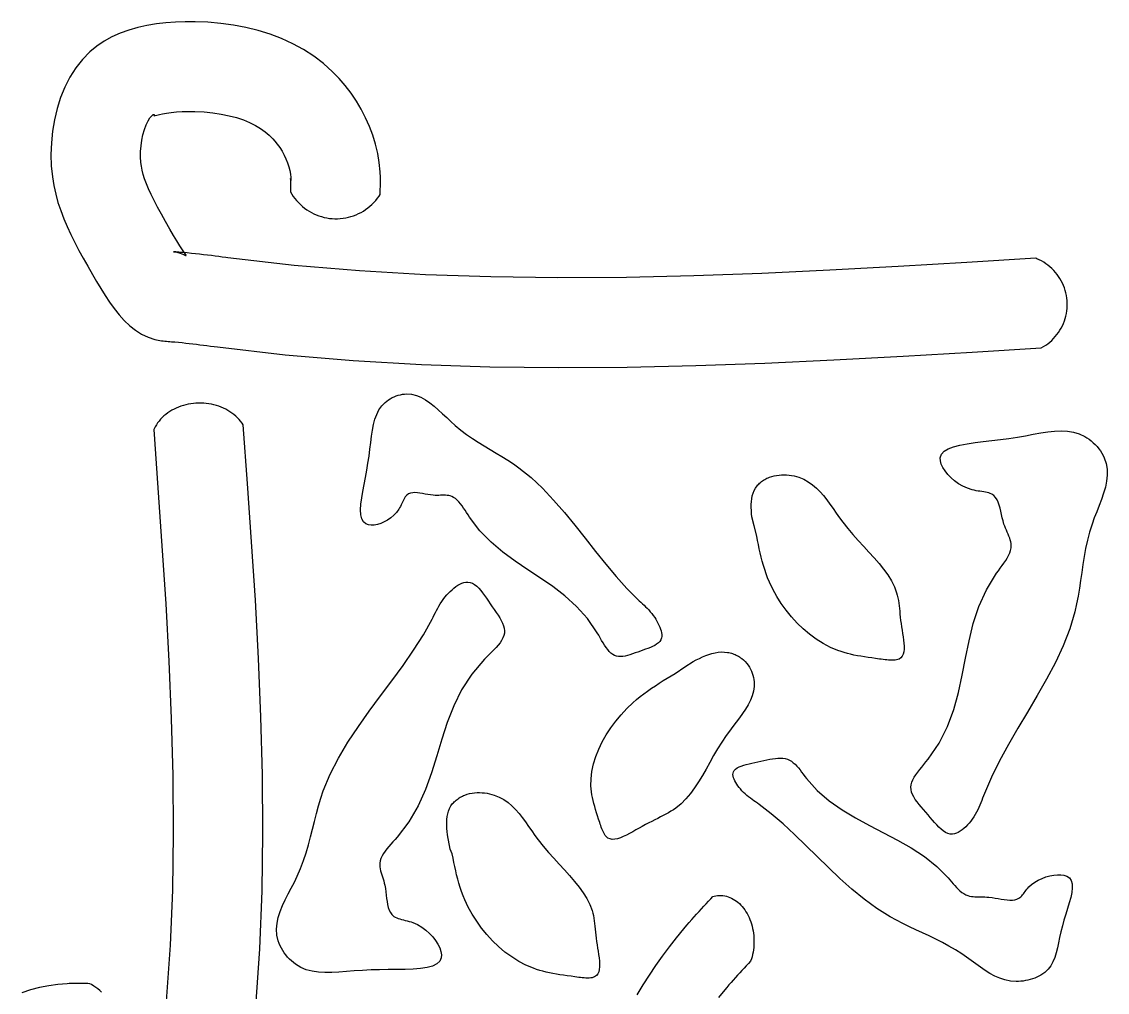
# Model space of a CAD drawing. Extents: x -2.65 to 2.61, y -1.31 to 1.34.
# Drawn here: x -1.645 to -1.04, y 0.796 to 1.336 of the extents above; entities that cross this region are included whole.
import ezdxf

# ---------------------------------------------------------------- set-up
doc = ezdxf.new("R2010")
doc.units = 0
doc.layers.add('2', color=7, linetype='CONTINUOUS')

msp = doc.modelspace()

# ---------------------------------------------------------------- linework, layer by layer
at = {"layer": '2', "color": 7, "linetype": 'CONTINUOUS', "flags": 128}
for points in [[(-1.445135, 1.240099), (-1.445104, 1.241144), (-1.445074, 1.242189), (-1.445047, 1.243234), (-1.445024, 1.244279), (-1.445006, 1.245324), (-1.444995, 1.246369), (-1.444991, 1.247415), (-1.444996, 1.24846), (-1.445012, 1.249506), (-1.44504, 1.250551), (-1.44508, 1.251597), (-1.445135, 1.252643), (-1.445629, 1.257789), (-1.446485, 1.262918), (-1.447688, 1.268007), (-1.449223, 1.273035), (-1.451075, 1.277979), (-1.453228, 1.282817), (-1.455668, 1.287528), (-1.458377, 1.292089), (-1.461343, 1.296478), (-1.464548, 1.300674), (-1.467978, 1.304653), (-1.471617, 1.308394), (-1.476724, 1.312947), (-1.482145, 1.317056), (-1.487856, 1.320734), (-1.493833, 1.323991), (-1.500051, 1.326839), (-1.506486, 1.329289), (-1.513113, 1.331353), (-1.519908, 1.333042), (-1.526846, 1.334366), (-1.533903, 1.335339), (-1.541054, 1.335969), (-1.548275, 1.33627), (-1.553693, 1.336282), (-1.559107, 1.336099), (-1.56449, 1.335702), (-1.569812, 1.335074), (-1.575046, 1.334196), (-1.580163, 1.33305), (-1.585135, 1.331618), (-1.589933, 1.329883), (-1.594528, 1.327826), (-1.598892, 1.325429), (-1.602997, 1.322675), (-1.606814, 1.319545), (-1.610967, 1.315301), (-1.614671, 1.31056), (-1.61793, 1.305384), (-1.620746, 1.299839), (-1.623123, 1.293988), (-1.625064, 1.287895), (-1.626571, 1.281624), (-1.627649, 1.27524), (-1.628299, 1.268808), (-1.628526, 1.26239), (-1.628332, 1.256051), (-1.627721, 1.249856), (-1.626927, 1.244993), (-1.62588, 1.240248), (-1.624599, 1.235603), (-1.6231, 1.231043), (-1.621402, 1.226549), (-1.619522, 1.222104), (-1.617479, 1.21769), (-1.615289, 1.213292), (-1.61297, 1.20889), (-1.610541, 1.204469), (-1.608018, 1.200011), (-1.60542, 1.195498), (-1.603146, 1.191591), (-1.600813, 1.18768), (-1.598404, 1.183816), (-1.595904, 1.180047), (-1.593294, 1.176423), (-1.590559, 1.172994), (-1.587681, 1.169808), (-1.584645, 1.166915), (-1.581432, 1.164365), (-1.578028, 1.162206), (-1.574415, 1.160488), (-1.570575, 1.15926), (-1.569685, 1.159057), (-1.568784, 1.158878), (-1.567873, 1.158722), (-1.566953, 1.158584), (-1.566026, 1.158463), (-1.565092, 1.158356), (-1.564154, 1.158261), (-1.563211, 1.158175), (-1.562266, 1.158095), (-1.561319, 1.158018), (-1.560372, 1.157943), (-1.559425, 1.157866), (-1.557421, 1.157691), (-1.555425, 1.1575), (-1.553436, 1.157294), (-1.551454, 1.157075), (-1.549477, 1.156845), (-1.547504, 1.156606), (-1.545536, 1.15636), (-1.543571, 1.156107), (-1.541609, 1.155852), (-1.539649, 1.155594), (-1.53769, 1.155335), (-1.535731, 1.155078), (-1.497988, 1.150758), (-1.460116, 1.147553), (-1.422127, 1.145362), (-1.384033, 1.144085), (-1.345845, 1.143619), (-1.307575, 1.143863), (-1.269234, 1.144715), (-1.230835, 1.146075), (-1.192389, 1.147841), (-1.153908, 1.14991), (-1.115404, 1.152183), (-1.076888, 1.154557), (-1.075637, 1.155276), (-1.074426, 1.15606), (-1.073257, 1.156905), (-1.072134, 1.157811), (-1.071061, 1.158774), (-1.070039, 1.159793), (-1.069071, 1.160863), (-1.068161, 1.161982), (-1.067311, 1.163148), (-1.066523, 1.164356), (-1.0658, 1.165604), (-1.065142, 1.166888), (-1.064553, 1.168205), (-1.064034, 1.169551), (-1.063585, 1.170922), (-1.063209, 1.172314), (-1.062907, 1.173725), (-1.062678, 1.175149), (-1.062525, 1.176584), (-1.062447, 1.178024), (-1.062444, 1.179467), (-1.062517, 1.180907), (-1.062665, 1.182342), (-1.062888, 1.183768), (-1.063185, 1.185179), (-1.063556, 1.186573), (-1.063999, 1.187946), (-1.064513, 1.189294), (-1.065098, 1.190613), (-1.06575, 1.191899), (-1.066469, 1.19315), (-1.067253, 1.194361), (-1.068098, 1.19553), (-1.069004, 1.196653), (-1.069967, 1.197727), (-1.070985, 1.198749), (-1.072056, 1.199716), (-1.073175, 1.200626), (-1.07434, 1.201476), (-1.075549, 1.202264), (-1.076797, 1.202988), (-1.078081, 1.203645), (-1.079398, 1.204234), (-1.079964, 1.204463), (-1.11835, 1.202096), (-1.156594, 1.199838), (-1.194683, 1.197788), (-1.232605, 1.196044), (-1.270346, 1.194703), (-1.307893, 1.193862), (-1.346163, 1.193618), (-1.383423, 1.194081), (-1.41985, 1.195314), (-1.456568, 1.197431), (-1.493035, 1.200517), (-1.530044, 1.204754), (-1.531191, 1.204911), (-1.533114, 1.205165), (-1.535085, 1.205424), (-1.537105, 1.205687), (-1.539174, 1.205953), (-1.541292, 1.206219), (-1.543461, 1.206482), (-1.545681, 1.20674), (-1.547952, 1.206992), (-1.550274, 1.207233), (-1.552648, 1.207463), (-1.555074, 1.207676), (-1.556331, 1.207779), (-1.557357, 1.207861), (-1.558242, 1.207932), (-1.558986, 1.207996), (-1.559586, 1.208052), (-1.560039, 1.2081), (-1.560341, 1.208139), (-1.559971, 1.208104), (-1.559467, 1.20801), (-1.559185, 1.208112), (-1.556558, 1.207361), (-1.554655, 1.20659), (-1.553552, 1.206072), (-1.553192, 1.206009), (-1.553454, 1.206508), (-1.554205, 1.207601), (-1.55533, 1.209267), (-1.556743, 1.211462), (-1.55838, 1.214128), (-1.560207, 1.217208), (-1.562206, 1.220648), (-1.564686, 1.224957), (-1.567024, 1.229092), (-1.56915, 1.232969), (-1.571051, 1.236596), (-1.572719, 1.239975), (-1.574151, 1.243114), (-1.57535, 1.246023), (-1.576327, 1.248715), (-1.577097, 1.251212), (-1.577681, 1.253547), (-1.5781, 1.255761), (-1.578374, 1.257912), (-1.578574, 1.260963), (-1.57855, 1.263919), (-1.578331, 1.267042), (-1.577903, 1.270209), (-1.577269, 1.273302), (-1.576449, 1.276206), (-1.575481, 1.278813), (-1.574422, 1.281021), (-1.573349, 1.282744), (-1.57236, 1.283919), (-1.571566, 1.284519), (-1.571081, 1.284571), (-1.571291, 1.284013), (-1.571032, 1.283911), (-1.57046, 1.284), (-1.569504, 1.284247), (-1.568129, 1.284599), (-1.566329, 1.285002), (-1.564121, 1.285404), (-1.561539, 1.285763), (-1.558626, 1.286047), (-1.55543, 1.286234), (-1.552001, 1.286311), (-1.548389, 1.28627), (-1.543134, 1.286013), (-1.538296, 1.285532), (-1.533669, 1.284834), (-1.529285, 1.283929), (-1.525172, 1.282829), (-1.521353, 1.281551), (-1.517845, 1.280112), (-1.514655, 1.278532), (-1.511782, 1.27683), (-1.509214, 1.275017), (-1.506927, 1.2731), (-1.504888, 1.271071), (-1.503818, 1.26979), (-1.502421, 1.26803), (-1.501074, 1.266124), (-1.499809, 1.2641), (-1.498653, 1.261989), (-1.49763, 1.259827), (-1.496756, 1.25765), (-1.496047, 1.255496), (-1.495508, 1.253404), (-1.495143, 1.251412), (-1.494946, 1.249557), (-1.494907, 1.247869), (-1.495012, 1.248979), (-1.495002, 1.248615), (-1.494995, 1.24819), (-1.494991, 1.247703), (-1.49499, 1.247155), (-1.494994, 1.246546), (-1.495003, 1.245874), (-1.495017, 1.24514), (-1.495035, 1.244344), (-1.495058, 1.243485), (-1.495084, 1.242564), (-1.495113, 1.241582), (-1.494351, 1.24027), (-1.493522, 1.239), (-1.492627, 1.237776), (-1.491669, 1.2366), (-1.490651, 1.235475), (-1.489576, 1.234405), (-1.488446, 1.233394), (-1.487265, 1.232442), (-1.486035, 1.231554), (-1.484761, 1.230731), (-1.483446, 1.229976), (-1.482092, 1.229292), (-1.480705, 1.228678), (-1.479288, 1.228139), (-1.477844, 1.227674), (-1.476378, 1.227285), (-1.474893, 1.226974), (-1.473395, 1.22674), (-1.471886, 1.226586), (-1.470371, 1.226511), (-1.468854, 1.226515), (-1.46734, 1.226598), (-1.465832, 1.226761), (-1.464334, 1.227002), (-1.462852, 1.227321), (-1.461388, 1.227718), (-1.459946, 1.22819), (-1.458532, 1.228738), (-1.457148, 1.229358), (-1.455798, 1.23005), (-1.454487, 1.230812), (-1.453217, 1.231642), (-1.451992, 1.232537), (-1.450816, 1.233494), (-1.449692, 1.234512), (-1.448622, 1.235588), (-1.44761, 1.236717), (-1.446659, 1.237899), (-1.445771, 1.239128), (-1.445135, 1.240099)], [(-1.453061, 1.05652), (-1.454476, 1.057648), (-1.455401, 1.059384), (-1.455896, 1.061655), (-1.456025, 1.064388), (-1.45585, 1.06751), (-1.455434, 1.070948), (-1.454838, 1.074629), (-1.454127, 1.078479), (-1.453362, 1.082425), (-1.452605, 1.086395), (-1.451919, 1.090314), (-1.451322, 1.094325), (-1.450822, 1.098187), (-1.45037, 1.101887), (-1.449914, 1.105414), (-1.449403, 1.108755), (-1.448788, 1.111898), (-1.448016, 1.114831), (-1.447038, 1.117542), (-1.445803, 1.120018), (-1.44426, 1.122247), (-1.442358, 1.124217), (-1.441459, 1.124951), (-1.440497, 1.125636), (-1.439482, 1.126267), (-1.438421, 1.126841), (-1.437323, 1.127354), (-1.436195, 1.127802), (-1.435045, 1.128182), (-1.433883, 1.128491), (-1.432715, 1.128723), (-1.43155, 1.128877), (-1.430396, 1.128947), (-1.427641, 1.128765), (-1.424987, 1.128123), (-1.42242, 1.127079), (-1.419926, 1.125692), (-1.417492, 1.124023), (-1.415105, 1.122131), (-1.412751, 1.120074), (-1.410416, 1.117913), (-1.408088, 1.115707), (-1.405752, 1.113516), (-1.403394, 1.111398), (-1.400224, 1.108778), (-1.397005, 1.106357), (-1.393749, 1.1041), (-1.390468, 1.101972), (-1.387174, 1.099938), (-1.38388, 1.097964), (-1.380597, 1.096015), (-1.377336, 1.094055), (-1.374111, 1.092051), (-1.370933, 1.089967), (-1.367813, 1.087768), (-1.361102, 1.082364), (-1.354689, 1.076341), (-1.348522, 1.069821), (-1.342548, 1.062927), (-1.336712, 1.055781), (-1.330963, 1.048506), (-1.325248, 1.041223), (-1.319512, 1.034056), (-1.313703, 1.027127), (-1.307768, 1.020558), (-1.301654, 1.014471), (-1.30078, 1.013662), (-1.299903, 1.012856), (-1.299025, 1.012045), (-1.29815, 1.01122), (-1.297278, 1.010374), (-1.296411, 1.009498), (-1.295553, 1.008582), (-1.294704, 1.00762), (-1.293868, 1.006602), (-1.293045, 1.00552), (-1.292238, 1.004365), (-1.291594, 1.003364), (-1.290974, 1.00232), (-1.29039, 1.001246), (-1.289854, 1.000153), (-1.289379, 0.999054), (-1.288975, 0.997959), (-1.288657, 0.996881), (-1.288434, 0.995832), (-1.28832, 0.994823), (-1.288327, 0.993867), (-1.288466, 0.992975), (-1.288842, 0.991949), (-1.289427, 0.991034), (-1.290196, 0.990215), (-1.291126, 0.989481), (-1.292194, 0.98882), (-1.293376, 0.988219), (-1.294649, 0.987666), (-1.295989, 0.987149), (-1.297373, 0.986655), (-1.298778, 0.986173), (-1.300179, 0.98569), (-1.30169, 0.985151), (-1.303166, 0.984615), (-1.304607, 0.984103), (-1.306009, 0.983634), (-1.307371, 0.983228), (-1.308691, 0.982905), (-1.309966, 0.982684), (-1.311194, 0.982585), (-1.312374, 0.982627), (-1.313503, 0.982831), (-1.314579, 0.983216), (-1.315602, 0.983795), (-1.316577, 0.984553), (-1.317509, 0.985468), (-1.318406, 0.98652), (-1.319275, 0.987686), (-1.320121, 0.988945), (-1.320951, 0.990275), (-1.321772, 0.991654), (-1.32259, 0.993062), (-1.323412, 0.994477), (-1.324244, 0.995876), (-1.32974, 1.003789), (-1.335763, 1.010548), (-1.342203, 1.016401), (-1.348947, 1.021593), (-1.355884, 1.026374), (-1.362901, 1.030988), (-1.369889, 1.035685), (-1.376734, 1.04071), (-1.383325, 1.046311), (-1.38955, 1.052734), (-1.395299, 1.060228), (-1.39615, 1.061511), (-1.396993, 1.062808), (-1.397835, 1.064097), (-1.398682, 1.06536), (-1.399541, 1.066576), (-1.400417, 1.067727), (-1.401319, 1.068792), (-1.402251, 1.069753), (-1.403222, 1.070588), (-1.404236, 1.071279), (-1.405302, 1.071807), (-1.406114, 1.07208), (-1.406954, 1.07227), (-1.407823, 1.07239), (-1.408717, 1.072453), (-1.409635, 1.072474), (-1.410577, 1.072467), (-1.411539, 1.072444), (-1.412522, 1.072421), (-1.413522, 1.07241), (-1.41454, 1.072426), (-1.415572, 1.072481), (-1.417064, 1.072645), (-1.418569, 1.072884), (-1.420071, 1.073161), (-1.421557, 1.073442), (-1.42301, 1.073693), (-1.424417, 1.073876), (-1.425761, 1.073958), (-1.427029, 1.073902), (-1.428205, 1.073675), (-1.429274, 1.073239), (-1.430222, 1.072561), (-1.430691, 1.07207), (-1.431127, 1.071504), (-1.431535, 1.070872), (-1.431925, 1.070186), (-1.432304, 1.069454), (-1.432679, 1.068688), (-1.433059, 1.067898), (-1.433452, 1.067093), (-1.433864, 1.066285), (-1.434304, 1.065483), (-1.434779, 1.064697), (-1.436091, 1.062912), (-1.437608, 1.061295), (-1.439285, 1.059859), (-1.441077, 1.058618), (-1.44294, 1.057585), (-1.444827, 1.056774), (-1.446695, 1.056198), (-1.448497, 1.055871), (-1.450189, 1.055807), (-1.451725, 1.056019), (-1.453061, 1.05652)], [(-1.13313, 1.093372), (-1.132542, 1.095383), (-1.131044, 1.097051), (-1.128749, 1.098421), (-1.125766, 1.09954), (-1.122207, 1.100452), (-1.118183, 1.101202), (-1.113805, 1.101835), (-1.109183, 1.102395), (-1.104428, 1.102929), (-1.099651, 1.103481), (-1.094964, 1.104096), (-1.090216, 1.104844), (-1.085681, 1.105649), (-1.081347, 1.106451), (-1.077205, 1.107187), (-1.073244, 1.107796), (-1.069455, 1.108214), (-1.065825, 1.108381), (-1.062346, 1.108233), (-1.059008, 1.10771), (-1.055798, 1.106749), (-1.052708, 1.105288), (-1.051466, 1.104526), (-1.050251, 1.103677), (-1.04907, 1.102747), (-1.047931, 1.101745), (-1.046842, 1.100679), (-1.045812, 1.099556), (-1.044847, 1.098385), (-1.043956, 1.097173), (-1.043146, 1.095929), (-1.042426, 1.094659), (-1.041804, 1.093372), (-1.040708, 1.090176), (-1.040173, 1.08693), (-1.040125, 1.08364), (-1.040494, 1.080312), (-1.041205, 1.076952), (-1.042187, 1.073565), (-1.043368, 1.070158), (-1.044673, 1.066735), (-1.046032, 1.063303), (-1.047372, 1.059868), (-1.048619, 1.056435), (-1.050042, 1.051899), (-1.05122, 1.047378), (-1.052199, 1.042874), (-1.053022, 1.038388), (-1.053734, 1.03392), (-1.05438, 1.029473), (-1.055003, 1.025047), (-1.055648, 1.020644), (-1.05636, 1.016265), (-1.057183, 1.01191), (-1.058161, 1.007582), (-1.061015, 0.998031), (-1.064699, 0.988599), (-1.069053, 0.979269), (-1.073913, 0.970025), (-1.07912, 0.96085), (-1.084512, 0.951727), (-1.089927, 0.942639), (-1.095204, 0.933569), (-1.100182, 0.924501), (-1.104699, 0.915418), (-1.108595, 0.906302), (-1.109084, 0.90502), (-1.109568, 0.903737), (-1.110057, 0.902451), (-1.110563, 0.901162), (-1.111094, 0.89987), (-1.111662, 0.898573), (-1.112276, 0.897272), (-1.112948, 0.895965), (-1.113687, 0.894651), (-1.114504, 0.893331), (-1.11541, 0.892004), (-1.116221, 0.890915), (-1.117091, 0.889839), (-1.118012, 0.888793), (-1.118976, 0.887795), (-1.119976, 0.886864), (-1.121005, 0.886016), (-1.122055, 0.88527), (-1.123118, 0.884644), (-1.124187, 0.884155), (-1.125255, 0.883823), (-1.126315, 0.883663), (-1.127634, 0.883726), (-1.128929, 0.884065), (-1.130203, 0.884648), (-1.131459, 0.885445), (-1.132698, 0.886424), (-1.133925, 0.887554), (-1.13514, 0.888804), (-1.136347, 0.890143), (-1.137549, 0.891541), (-1.138747, 0.892966), (-1.139945, 0.894387), (-1.141258, 0.895912), (-1.142551, 0.897401), (-1.1438, 0.898856), (-1.144983, 0.900283), (-1.146077, 0.901687), (-1.147058, 0.903072), (-1.147905, 0.904443), (-1.148595, 0.905804), (-1.149103, 0.90716), (-1.149408, 0.908516), (-1.149487, 0.909877), (-1.149325, 0.911245), (-1.14894, 0.912623), (-1.14836, 0.914008), (-1.147612, 0.915402), (-1.146723, 0.916804), (-1.14572, 0.918214), (-1.144631, 0.919631), (-1.143481, 0.921055), (-1.142299, 0.922486), (-1.141112, 0.923923), (-1.139945, 0.925367), (-1.133725, 0.934429), (-1.129038, 0.94368), (-1.125556, 0.953082), (-1.122952, 0.962596), (-1.120899, 0.972182), (-1.119068, 0.981801), (-1.117132, 0.991414), (-1.114762, 1.000983), (-1.111632, 1.010468), (-1.107414, 1.01983), (-1.101779, 1.02903), (-1.100751, 1.030454), (-1.099705, 1.031874), (-1.098667, 1.033289), (-1.09766, 1.034701), (-1.09671, 1.03611), (-1.095842, 1.037516), (-1.09508, 1.03892), (-1.094451, 1.040321), (-1.093977, 1.041722), (-1.093686, 1.043121), (-1.093601, 1.04452), (-1.093679, 1.04554), (-1.093864, 1.046563), (-1.09414, 1.047593), (-1.09449, 1.048632), (-1.0949, 1.049683), (-1.095352, 1.050751), (-1.095831, 1.051837), (-1.09632, 1.052945), (-1.096804, 1.054079), (-1.097266, 1.055241), (-1.09769, 1.056435), (-1.098211, 1.058189), (-1.098654, 1.059984), (-1.099054, 1.061791), (-1.09944, 1.06358), (-1.099847, 1.065321), (-1.100305, 1.066985), (-1.100848, 1.068543), (-1.101507, 1.069964), (-1.102315, 1.07122), (-1.103304, 1.07228), (-1.104505, 1.073116), (-1.105273, 1.073475), (-1.106109, 1.073768), (-1.107005, 1.074008), (-1.107953, 1.074207), (-1.108946, 1.074378), (-1.109976, 1.074532), (-1.111035, 1.074683), (-1.112116, 1.074843), (-1.11321, 1.075024), (-1.114311, 1.075239), (-1.11541, 1.075499), (-1.118015, 1.076355), (-1.120531, 1.077504), (-1.12292, 1.0789), (-1.125147, 1.080496), (-1.127175, 1.082246), (-1.128967, 1.084103), (-1.130489, 1.086021), (-1.131702, 1.087953), (-1.132571, 1.089854), (-1.133059, 1.091675), (-1.13313, 1.093372)], [(-1.236836, 1.05535), (-1.238071, 1.06042), (-1.238231, 1.062163), (-1.238358, 1.063893), (-1.238434, 1.065602), (-1.238441, 1.067284), (-1.238364, 1.068932), (-1.238185, 1.07054), (-1.237887, 1.072101), (-1.237453, 1.073607), (-1.236867, 1.075053), (-1.23611, 1.076431), (-1.235167, 1.077735), (-1.234738, 1.078231), (-1.234277, 1.078713), (-1.233788, 1.079179), (-1.233272, 1.079629), (-1.23273, 1.080062), (-1.232164, 1.080476), (-1.231575, 1.08087), (-1.230966, 1.081243), (-1.230337, 1.081594), (-1.229691, 1.081922), (-1.229029, 1.082224), (-1.228352, 1.082502), (-1.22705, 1.082949), (-1.225711, 1.083305), (-1.224343, 1.083572), (-1.222953, 1.083754), (-1.22155, 1.083853), (-1.220141, 1.083874), (-1.218733, 1.083818), (-1.217335, 1.083688), (-1.215955, 1.083489), (-1.214599, 1.083223), (-1.213277, 1.082893), (-1.211995, 1.082502), (-1.209218, 1.081384), (-1.206669, 1.07999), (-1.204321, 1.07835), (-1.202145, 1.076493), (-1.200111, 1.07445), (-1.198191, 1.072252), (-1.196357, 1.069928), (-1.194579, 1.067508), (-1.192829, 1.065023), (-1.191079, 1.062504), (-1.189298, 1.059979), (-1.18746, 1.057479), (-1.184687, 1.053982), (-1.181787, 1.050582), (-1.178815, 1.047262), (-1.175822, 1.044005), (-1.172861, 1.040793), (-1.169985, 1.03761), (-1.167246, 1.034439), (-1.164699, 1.031262), (-1.162395, 1.028063), (-1.160387, 1.024824), (-1.158729, 1.021528), (-1.157472, 1.018159), (-1.157086, 1.016763), (-1.156764, 1.015348), (-1.156496, 1.013908), (-1.156271, 1.01244), (-1.156079, 1.010938), (-1.155908, 1.009398), (-1.155749, 1.007815), (-1.15559, 1.006184), (-1.155421, 1.004501), (-1.155231, 1.002762), (-1.155009, 1.000961), (-1.154746, 0.999094), (-1.154458, 0.997295), (-1.154153, 0.995462), (-1.153856, 0.993622), (-1.153595, 0.991802), (-1.153398, 0.990029), (-1.153292, 0.988331), (-1.153305, 0.986734), (-1.153464, 0.985265), (-1.153797, 0.983953), (-1.15433, 0.982823), (-1.155091, 0.981904), (-1.156109, 0.981221), (-1.156762, 0.980963), (-1.157487, 0.980772), (-1.158277, 0.980644), (-1.159124, 0.980572), (-1.16002, 0.980548), (-1.160958, 0.980568), (-1.161929, 0.980623), (-1.162925, 0.980709), (-1.16394, 0.980818), (-1.164964, 0.980944), (-1.165992, 0.981081), (-1.167013, 0.981221), (-1.169202, 0.981525), (-1.171331, 0.981823), (-1.173405, 0.982124), (-1.175427, 0.982434), (-1.177401, 0.982759), (-1.179331, 0.983105), (-1.18122, 0.983478), (-1.183072, 0.983886), (-1.184891, 0.984335), (-1.186681, 0.98483), (-1.188444, 0.985379), (-1.190186, 0.985988), (-1.194344, 0.987738), (-1.198377, 0.989851), (-1.202268, 0.992295), (-1.206003, 0.995039), (-1.209566, 0.998052), (-1.21294, 1.001305), (-1.21611, 1.004765), (-1.21906, 1.008403), (-1.221775, 1.012188), (-1.224239, 1.016089), (-1.226437, 1.020076), (-1.228352, 1.024116), (-1.229306, 1.026416), (-1.230172, 1.028722), (-1.23096, 1.031034), (-1.231675, 1.033353), (-1.232327, 1.035676), (-1.232924, 1.038004), (-1.233472, 1.040336), (-1.233981, 1.042671), (-1.234458, 1.045008), (-1.234912, 1.047347), (-1.235349, 1.049688), (-1.236836, 1.05535)], [(-1.411076, 0.814796), (-1.411868, 0.812857), (-1.413529, 0.811352), (-1.415953, 0.810225), (-1.419035, 0.809418), (-1.422668, 0.808877), (-1.426748, 0.808545), (-1.431169, 0.808366), (-1.435824, 0.808283), (-1.440609, 0.808241), (-1.445417, 0.808183), (-1.450142, 0.808053), (-1.454942, 0.807798), (-1.459536, 0.807463), (-1.463929, 0.807111), (-1.468125, 0.806804), (-1.472127, 0.806607), (-1.47594, 0.80658), (-1.479567, 0.806788), (-1.483012, 0.807292), (-1.48628, 0.808156), (-1.489373, 0.809442), (-1.492296, 0.811213), (-1.493453, 0.812098), (-1.494575, 0.813068), (-1.495654, 0.814114), (-1.496684, 0.815228), (-1.497658, 0.8164), (-1.498567, 0.817623), (-1.499407, 0.818887), (-1.500169, 0.820184), (-1.500846, 0.821505), (-1.501431, 0.822842), (-1.501918, 0.824186), (-1.50268, 0.827478), (-1.502878, 0.830762), (-1.502587, 0.834039), (-1.501878, 0.837311), (-1.500825, 0.840581), (-1.4995, 0.843849), (-1.497976, 0.847117), (-1.496325, 0.850387), (-1.49462, 0.853661), (-1.492935, 0.85694), (-1.491341, 0.860227), (-1.48946, 0.864593), (-1.487823, 0.868968), (-1.486386, 0.873348), (-1.485106, 0.877726), (-1.483938, 0.882096), (-1.482839, 0.886454), (-1.481764, 0.890792), (-1.480669, 0.895105), (-1.479511, 0.899388), (-1.478245, 0.903635), (-1.476827, 0.90784), (-1.473006, 0.917047), (-1.468372, 0.926051), (-1.463082, 0.934883), (-1.457297, 0.943579), (-1.451174, 0.95217), (-1.444873, 0.96069), (-1.438553, 0.969173), (-1.432371, 0.977652), (-1.426487, 0.986161), (-1.42106, 0.994731), (-1.416248, 1.003398), (-1.415629, 1.004623), (-1.415016, 1.00585), (-1.414397, 1.007078), (-1.413762, 1.008308), (-1.4131, 1.009539), (-1.412402, 1.01077), (-1.411657, 1.012002), (-1.410855, 1.013233), (-1.409984, 1.014463), (-1.409036, 1.015692), (-1.407998, 1.01692), (-1.407079, 1.017919), (-1.406104, 1.0189), (-1.40508, 1.019846), (-1.404019, 1.020739), (-1.402928, 1.021563), (-1.401817, 1.022301), (-1.400697, 1.022935), (-1.399574, 1.023448), (-1.39846, 1.023824), (-1.397364, 1.024045), (-1.396294, 1.024095), (-1.394988, 1.023896), (-1.393735, 1.023426), (-1.392527, 1.022715), (-1.39136, 1.021794), (-1.390228, 1.020693), (-1.389124, 1.019443), (-1.388044, 1.018074), (-1.386981, 1.016618), (-1.385929, 1.015104), (-1.384883, 1.013563), (-1.383838, 1.012027), (-1.382689, 1.010374), (-1.381556, 1.008761), (-1.380463, 1.007185), (-1.379433, 1.005644), (-1.37849, 1.004135), (-1.377655, 1.002656), (-1.376954, 1.001206), (-1.376408, 0.999781), (-1.376042, 0.998379), (-1.375878, 0.996999), (-1.375939, 0.995638), (-1.376242, 0.994293), (-1.376766, 0.992963), (-1.377485, 0.991644), (-1.378372, 0.990334), (-1.379401, 0.989031), (-1.380543, 0.987732), (-1.381773, 0.986435), (-1.383062, 0.985136), (-1.384385, 0.983835), (-1.385715, 0.982527), (-1.387023, 0.981211), (-1.394142, 0.972837), (-1.399756, 0.964116), (-1.404186, 0.955122), (-1.407754, 0.945926), (-1.410782, 0.936602), (-1.413592, 0.927223), (-1.416507, 0.917859), (-1.419847, 0.908585), (-1.423936, 0.899472), (-1.429094, 0.890593), (-1.435645, 0.882021), (-1.436814, 0.88071), (-1.438, 0.879406), (-1.439179, 0.878104), (-1.440326, 0.876804), (-1.441416, 0.8755), (-1.442424, 0.874191), (-1.443325, 0.872873), (-1.444096, 0.871543), (-1.44471, 0.870199), (-1.445144, 0.868837), (-1.445373, 0.867454), (-1.4454, 0.866432), (-1.445321, 0.865395), (-1.445153, 0.864342), (-1.444911, 0.863273), (-1.444611, 0.862184), (-1.444271, 0.861076), (-1.443907, 0.859947), (-1.443534, 0.858794), (-1.44317, 0.857616), (-1.44283, 0.856413), (-1.44253, 0.855182), (-1.442193, 0.853383), (-1.441936, 0.851552), (-1.441725, 0.849714), (-1.441524, 0.847895), (-1.441298, 0.846121), (-1.441013, 0.844419), (-1.440634, 0.842814), (-1.440124, 0.841332), (-1.43945, 0.84), (-1.438575, 0.838843), (-1.437466, 0.837888), (-1.436739, 0.837452), (-1.435938, 0.837075), (-1.435072, 0.836744), (-1.434149, 0.836449), (-1.433179, 0.836177), (-1.43217, 0.835917), (-1.431132, 0.835658), (-1.430074, 0.835388), (-1.429004, 0.835096), (-1.427931, 0.834769), (-1.426864, 0.834396), (-1.424361, 0.833277), (-1.421977, 0.831876), (-1.419744, 0.830242), (-1.417693, 0.828426), (-1.415856, 0.826477), (-1.414263, 0.824445), (-1.412947, 0.822381), (-1.411939, 0.820334), (-1.41127, 0.818354), (-1.410972, 0.816492), (-1.411076, 0.814796)], [(-1.275514, 0.976809), (-1.270779, 0.979931), (-1.26904, 0.980794), (-1.2673, 0.981625), (-1.26556, 0.982408), (-1.26382, 0.983125), (-1.262078, 0.98376), (-1.260335, 0.984298), (-1.258592, 0.984721), (-1.256846, 0.985014), (-1.255099, 0.985161), (-1.253351, 0.985144), (-1.2516, 0.984948), (-1.250905, 0.984817), (-1.250211, 0.984656), (-1.24952, 0.984465), (-1.248835, 0.984247), (-1.248158, 0.984), (-1.247489, 0.983726), (-1.246832, 0.983427), (-1.246187, 0.983102), (-1.245558, 0.982752), (-1.244945, 0.982378), (-1.244351, 0.981981), (-1.243778, 0.981562), (-1.242764, 0.98072), (-1.241829, 0.97981), (-1.240974, 0.978839), (-1.240198, 0.977815), (-1.239502, 0.976745), (-1.238885, 0.975637), (-1.238349, 0.974498), (-1.237892, 0.973336), (-1.237515, 0.972158), (-1.237218, 0.970972), (-1.237002, 0.969784), (-1.236865, 0.968604), (-1.23685, 0.965931), (-1.237219, 0.963323), (-1.237927, 0.96077), (-1.238932, 0.958261), (-1.24019, 0.955786), (-1.241659, 0.953336), (-1.243293, 0.950901), (-1.24505, 0.94847), (-1.246887, 0.946033), (-1.24876, 0.943581), (-1.250625, 0.941104), (-1.252439, 0.938591), (-1.254893, 0.934916), (-1.257193, 0.931182), (-1.259379, 0.927424), (-1.261491, 0.923676), (-1.263569, 0.919973), (-1.265654, 0.916349), (-1.267785, 0.91284), (-1.270002, 0.909479), (-1.272345, 0.906302), (-1.274854, 0.903342), (-1.27757, 0.900635), (-1.280533, 0.898216), (-1.281817, 0.89732), (-1.283148, 0.896467), (-1.284527, 0.895646), (-1.285955, 0.894847), (-1.287431, 0.89406), (-1.288956, 0.893274), (-1.29053, 0.892479), (-1.292153, 0.891664), (-1.293826, 0.890819), (-1.295549, 0.889933), (-1.297323, 0.888997), (-1.299147, 0.887999), (-1.30089, 0.887011), (-1.302662, 0.885994), (-1.304444, 0.884981), (-1.306221, 0.884005), (-1.307976, 0.8831), (-1.309692, 0.882298), (-1.311354, 0.881634), (-1.312943, 0.881139), (-1.314444, 0.880848), (-1.315841, 0.880793), (-1.317116, 0.881008), (-1.318253, 0.881525), (-1.318797, 0.881933), (-1.319301, 0.882428), (-1.319768, 0.882999), (-1.320201, 0.88364), (-1.320604, 0.88434), (-1.32098, 0.885091), (-1.321333, 0.885883), (-1.321666, 0.886709), (-1.321981, 0.887559), (-1.322284, 0.888424), (-1.322576, 0.889295), (-1.322862, 0.890164), (-1.323472, 0.892026), (-1.324062, 0.893839), (-1.324626, 0.895609), (-1.32516, 0.897342), (-1.325658, 0.899044), (-1.326115, 0.900719), (-1.326526, 0.902373), (-1.326886, 0.904013), (-1.32719, 0.905644), (-1.327432, 0.907271), (-1.327608, 0.9089), (-1.327713, 0.910537), (-1.327655, 0.914571), (-1.327169, 0.918659), (-1.326281, 0.922775), (-1.325014, 0.926893), (-1.323395, 0.930989), (-1.321449, 0.935037), (-1.319201, 0.939011), (-1.316676, 0.942886), (-1.313899, 0.946636), (-1.310896, 0.950237), (-1.307692, 0.953663), (-1.304311, 0.956888), (-1.302331, 0.958615), (-1.300306, 0.960277), (-1.298241, 0.961877), (-1.29614, 0.963424), (-1.294006, 0.964923), (-1.291845, 0.966379), (-1.289659, 0.967799), (-1.287454, 0.969189), (-1.285232, 0.970555), (-1.282998, 0.971903), (-1.280756, 0.973238), (-1.275514, 0.976809)], [(-1.062739, 0.860361), (-1.061161, 0.859384), (-1.060164, 0.857925), (-1.059673, 0.85604), (-1.059616, 0.853788), (-1.059918, 0.851227), (-1.060506, 0.848415), (-1.061306, 0.845409), (-1.062244, 0.842268), (-1.063246, 0.83905), (-1.06424, 0.835813), (-1.065151, 0.832614), (-1.065964, 0.829337), (-1.066661, 0.826179), (-1.067299, 0.823152), (-1.067935, 0.820268), (-1.068627, 0.817538), (-1.069432, 0.814975), (-1.070409, 0.812591), (-1.071613, 0.810396), (-1.073103, 0.808403), (-1.074937, 0.806624), (-1.077171, 0.805071), (-1.078222, 0.804498), (-1.079341, 0.803969), (-1.08052, 0.803485), (-1.081749, 0.80305), (-1.083019, 0.802667), (-1.08432, 0.802337), (-1.085644, 0.802065), (-1.08698, 0.801852), (-1.08832, 0.801701), (-1.089654, 0.801615), (-1.090972, 0.801598), (-1.094109, 0.801843), (-1.097116, 0.802464), (-1.10001, 0.803412), (-1.102809, 0.804639), (-1.105531, 0.806096), (-1.108192, 0.807735), (-1.11081, 0.809508), (-1.113402, 0.811366), (-1.115986, 0.813261), (-1.118579, 0.815144), (-1.121199, 0.816968), (-1.124729, 0.819232), (-1.128322, 0.821335), (-1.131962, 0.823304), (-1.135635, 0.825168), (-1.139325, 0.826955), (-1.143018, 0.828693), (-1.1467, 0.83041), (-1.150355, 0.832135), (-1.153968, 0.833895), (-1.157525, 0.83572), (-1.161012, 0.837636), (-1.16849, 0.842313), (-1.175608, 0.847489), (-1.182429, 0.853064), (-1.189018, 0.858941), (-1.195439, 0.86502), (-1.201759, 0.871202), (-1.20804, 0.877389), (-1.214347, 0.883482), (-1.220746, 0.889382), (-1.227301, 0.89499), (-1.234075, 0.900207), (-1.235046, 0.900903), (-1.23602, 0.901596), (-1.236994, 0.902294), (-1.237966, 0.903002), (-1.238933, 0.903728), (-1.239893, 0.904479), (-1.240842, 0.905262), (-1.241778, 0.906083), (-1.242699, 0.906949), (-1.243602, 0.907867), (-1.244484, 0.908845), (-1.245187, 0.90969), (-1.24586, 0.91057), (-1.246491, 0.911474), (-1.247066, 0.912391), (-1.247572, 0.913311), (-1.247996, 0.914225), (-1.248325, 0.915123), (-1.248544, 0.915993), (-1.248641, 0.916827), (-1.248602, 0.917613), (-1.248414, 0.918342), (-1.247951, 0.919172), (-1.247254, 0.919904), (-1.24635, 0.920551), (-1.245264, 0.921122), (-1.244024, 0.921628), (-1.242656, 0.922081), (-1.241186, 0.922491), (-1.23964, 0.92287), (-1.238045, 0.923227), (-1.236427, 0.923575), (-1.234813, 0.923923), (-1.233072, 0.924314), (-1.23137, 0.924703), (-1.22971, 0.925074), (-1.228094, 0.925411), (-1.226527, 0.925697), (-1.225012, 0.925917), (-1.22355, 0.926054), (-1.222145, 0.926093), (-1.220801, 0.926017), (-1.219519, 0.92581), (-1.218304, 0.925456), (-1.217157, 0.924944), (-1.21607, 0.924287), (-1.215036, 0.923502), (-1.214047, 0.922606), (-1.213095, 0.921617), (-1.212171, 0.920553), (-1.211267, 0.91943), (-1.210376, 0.918267), (-1.209489, 0.917081), (-1.208598, 0.91589), (-1.207695, 0.91471), (-1.201686, 0.908012), (-1.195036, 0.902245), (-1.187883, 0.897209), (-1.18036, 0.892704), (-1.172604, 0.888532), (-1.16475, 0.884493), (-1.156934, 0.880388), (-1.14929, 0.876018), (-1.141955, 0.871184), (-1.135064, 0.865685), (-1.128753, 0.859323), (-1.127824, 0.858238), (-1.126905, 0.857143), (-1.125987, 0.856054), (-1.125062, 0.854986), (-1.124123, 0.853956), (-1.12316, 0.852979), (-1.122167, 0.852072), (-1.121135, 0.85125), (-1.120055, 0.850529), (-1.11892, 0.849925), (-1.117722, 0.849454), (-1.116805, 0.849201), (-1.115852, 0.849016), (-1.114866, 0.848887), (-1.113848, 0.848804), (-1.112801, 0.848755), (-1.111727, 0.848728), (-1.110628, 0.848713), (-1.109506, 0.848698), (-1.108364, 0.848672), (-1.107204, 0.848624), (-1.106028, 0.848542), (-1.104332, 0.848355), (-1.102623, 0.848107), (-1.100918, 0.847827), (-1.099233, 0.847543), (-1.097583, 0.847287), (-1.095985, 0.847087), (-1.094453, 0.846973), (-1.093005, 0.846975), (-1.091656, 0.847121), (-1.090422, 0.847442), (-1.089319, 0.847966), (-1.088767, 0.848354), (-1.088252, 0.848804), (-1.087766, 0.849309), (-1.087298, 0.84986), (-1.086842, 0.850449), (-1.086389, 0.851065), (-1.085929, 0.851702), (-1.085455, 0.85235), (-1.084958, 0.853), (-1.08443, 0.853644), (-1.083862, 0.854274), (-1.082307, 0.855696), (-1.080524, 0.856973), (-1.078564, 0.858095), (-1.076478, 0.859053), (-1.07432, 0.859838), (-1.07214, 0.860439), (-1.069991, 0.860847), (-1.067924, 0.861053), (-1.065992, 0.861047), (-1.064246, 0.86082), (-1.062739, 0.860361)], [(-1.406137, 0.875283), (-1.407677, 0.883378), (-1.407838, 0.885121), (-1.407964, 0.88685), (-1.40804, 0.888559), (-1.408048, 0.890241), (-1.407971, 0.891889), (-1.407792, 0.893497), (-1.407494, 0.895058), (-1.40706, 0.896564), (-1.406473, 0.89801), (-1.405717, 0.899389), (-1.404774, 0.900693), (-1.404344, 0.901188), (-1.403884, 0.90167), (-1.403395, 0.902136), (-1.402878, 0.902587), (-1.402336, 0.903019), (-1.40177, 0.903433), (-1.401182, 0.903827), (-1.400572, 0.9042), (-1.399943, 0.904551), (-1.399297, 0.904879), (-1.398635, 0.905182), (-1.397958, 0.905459), (-1.396657, 0.905906), (-1.395318, 0.906262), (-1.39395, 0.906529), (-1.39256, 0.906711), (-1.391156, 0.906811), (-1.389747, 0.906831), (-1.38834, 0.906775), (-1.386942, 0.906645), (-1.385561, 0.906446), (-1.384206, 0.90618), (-1.382883, 0.90585), (-1.381601, 0.905459), (-1.378824, 0.904341), (-1.376276, 0.902947), (-1.373928, 0.901307), (-1.371751, 0.89945), (-1.369718, 0.897408), (-1.367798, 0.895209), (-1.365964, 0.892885), (-1.364186, 0.890465), (-1.362436, 0.887981), (-1.360685, 0.885461), (-1.358905, 0.882936), (-1.357066, 0.880437), (-1.354293, 0.876939), (-1.351394, 0.873539), (-1.348421, 0.870219), (-1.345428, 0.866962), (-1.342467, 0.86375), (-1.339591, 0.860567), (-1.336853, 0.857396), (-1.334305, 0.85422), (-1.332001, 0.85102), (-1.329994, 0.847781), (-1.328335, 0.844486), (-1.327078, 0.841116), (-1.326692, 0.83972), (-1.32637, 0.838305), (-1.326102, 0.836866), (-1.325877, 0.835397), (-1.325685, 0.833895), (-1.325515, 0.832355), (-1.325355, 0.830772), (-1.325196, 0.829141), (-1.325027, 0.827459), (-1.324837, 0.825719), (-1.324616, 0.823918), (-1.324352, 0.822051), (-1.324065, 0.820253), (-1.323759, 0.81842), (-1.323462, 0.816579), (-1.323201, 0.814759), (-1.323004, 0.812986), (-1.322899, 0.811288), (-1.322912, 0.809691), (-1.323071, 0.808222), (-1.323403, 0.80691), (-1.323936, 0.80578), (-1.324698, 0.804861), (-1.325715, 0.804179), (-1.326368, 0.80392), (-1.327094, 0.80373), (-1.327884, 0.803601), (-1.328731, 0.803529), (-1.329627, 0.803505), (-1.330564, 0.803525), (-1.331535, 0.80358), (-1.332532, 0.803666), (-1.333546, 0.803775), (-1.334571, 0.803901), (-1.335598, 0.804038), (-1.33662, 0.804179), (-1.338808, 0.804482), (-1.340937, 0.804781), (-1.343011, 0.805082), (-1.345033, 0.805391), (-1.347007, 0.805716), (-1.348937, 0.806062), (-1.350826, 0.806435), (-1.352679, 0.806843), (-1.354498, 0.807292), (-1.356287, 0.807787), (-1.358051, 0.808336), (-1.359792, 0.808945), (-1.36395, 0.810696), (-1.367983, 0.812808), (-1.371875, 0.815252), (-1.37561, 0.817996), (-1.379172, 0.821009), (-1.382546, 0.824262), (-1.385716, 0.827722), (-1.388667, 0.83136), (-1.391382, 0.835145), (-1.393846, 0.839046), (-1.396043, 0.843033), (-1.397958, 0.847074), (-1.398912, 0.849373), (-1.399779, 0.851679), (-1.400566, 0.853992), (-1.401282, 0.85631), (-1.401934, 0.858633), (-1.40253, 0.860961), (-1.403079, 0.863293), (-1.403588, 0.865628), (-1.404065, 0.867965), (-1.404518, 0.870305), (-1.404955, 0.872645), (-1.406137, 0.875283)]]:
    msp.add_lwpolyline(points, close=True, dxfattribs=at).dxf.unprotected_set("ltscale", 0)
for points in [[(-1.514373, 0.787712), (-1.512182, 0.819823), (-1.510905, 0.852024), (-1.510439, 0.884303), (-1.510683, 0.916652), (-1.511535, 0.94906), (-1.512895, 0.981518), (-1.514661, 1.014016), (-1.51673, 1.046543), (-1.519003, 1.07909), (-1.521377, 1.111647), (-1.522096, 1.112704), (-1.52288, 1.113728), (-1.523725, 1.114715), (-1.524631, 1.115665), (-1.525594, 1.116572), (-1.526613, 1.117436), (-1.527683, 1.118254), (-1.528802, 1.119023), (-1.529968, 1.119741), (-1.531176, 1.120407), (-1.532424, 1.121019), (-1.533708, 1.121575), (-1.535025, 1.122073), (-1.536371, 1.122512), (-1.537742, 1.122891), (-1.539134, 1.123209), (-1.540545, 1.123464), (-1.541969, 1.123658), (-1.543404, 1.123787), (-1.544844, 1.123853), (-1.546287, 1.123856), (-1.547727, 1.123794), (-1.549162, 1.123669), (-1.550588, 1.12348), (-1.551999, 1.123229), (-1.553393, 1.122916), (-1.554766, 1.122541), (-1.556114, 1.122106), (-1.557433, 1.121612), (-1.558719, 1.121061), (-1.55997, 1.120453), (-1.561181, 1.119791), (-1.56235, 1.119076), (-1.563473, 1.118311), (-1.564547, 1.117496), (-1.565569, 1.116636), (-1.566536, 1.115731), (-1.567446, 1.114785), (-1.568296, 1.1138), (-1.569084, 1.112778), (-1.569808, 1.111723), (-1.570465, 1.110638), (-1.571054, 1.109525), (-1.571283, 1.109046), (-1.568916, 1.076599), (-1.566658, 1.044273), (-1.564608, 1.012077), (-1.562864, 0.980023), (-1.561523, 0.948121), (-1.560682, 0.916383), (-1.560438, 0.884034), (-1.560901, 0.85254), (-1.562134, 0.821748), (-1.564251, 0.790711)], [(-1.302074, 0.794228), (-1.298669, 0.799682), (-1.295162, 0.805085), (-1.29155, 0.810427), (-1.287827, 0.8157), (-1.283989, 0.820894), (-1.280032, 0.825999), (-1.27595, 0.831004), (-1.274336, 0.832916), (-1.272947, 0.834528), (-1.271569, 0.836105), (-1.270201, 0.837647), (-1.268846, 0.839157), (-1.267505, 0.840636), (-1.266178, 0.842085), (-1.264866, 0.843507), (-1.263571, 0.844902), (-1.262293, 0.846272), (-1.261034, 0.847618), (-1.259793, 0.848943), (-1.25911, 0.849127), (-1.258134, 0.849329), (-1.257152, 0.849462), (-1.256166, 0.849526), (-1.255178, 0.849519), (-1.254193, 0.849443), (-1.253211, 0.849297), (-1.252237, 0.849081), (-1.251273, 0.848797), (-1.25032, 0.848445), (-1.249383, 0.848027), (-1.248463, 0.847542), (-1.247563, 0.846993), (-1.246686, 0.846381), (-1.245833, 0.845708), (-1.245008, 0.844975), (-1.244212, 0.844185), (-1.243448, 0.84334), (-1.242717, 0.842442), (-1.242023, 0.841493), (-1.241366, 0.840496), (-1.240748, 0.839455), (-1.240172, 0.838371), (-1.239638, 0.837247), (-1.239149, 0.836088), (-1.238705, 0.834895), (-1.238308, 0.833673), (-1.237958, 0.832424), (-1.237658, 0.831152), (-1.237407, 0.829861), (-1.237207, 0.828554), (-1.237057, 0.827234), (-1.236959, 0.825906), (-1.236912, 0.824572), (-1.236917, 0.823237), (-1.236973, 0.821904), (-1.237081, 0.820577), (-1.23724, 0.819259), (-1.23745, 0.817955), (-1.23771, 0.816667), (-1.23802, 0.815399), (-1.238378, 0.814155), (-1.238784, 0.812938), (-1.238784, 0.812938), (-1.240006, 0.811635), (-1.241226, 0.81033), (-1.242445, 0.809024), (-1.243661, 0.807714), (-1.244875, 0.806399), (-1.246085, 0.805078), (-1.24729, 0.80375), (-1.24849, 0.802414), (-1.249683, 0.801069), (-1.25087, 0.799713), (-1.25205, 0.798345), (-1.25322, 0.796965), (-1.25667, 0.792752)], [(-1.600314, 0.795573), (-1.601332, 0.796524), (-1.602408, 0.797428), (-1.603537, 0.798283), (-1.604719, 0.799087), (-1.605948, 0.799838), (-1.606919, 0.800375), (-1.606919, 0.800375), (-1.607964, 0.800401), (-1.609009, 0.800427), (-1.610054, 0.800449), (-1.611099, 0.800469), (-1.612144, 0.800484), (-1.613189, 0.800494), (-1.614235, 0.800497), (-1.61528, 0.800493), (-1.616326, 0.800479), (-1.617371, 0.800456), (-1.618417, 0.800422), (-1.619463, 0.800375), (-1.624609, 0.799958), (-1.629738, 0.799234), (-1.634827, 0.798217), (-1.639855, 0.79692), (-1.644799, 0.795354)]]:
    msp.add_lwpolyline(points, dxfattribs=at).dxf.unprotected_set("ltscale", 0)

doc.saveas('drawing.dxf')
